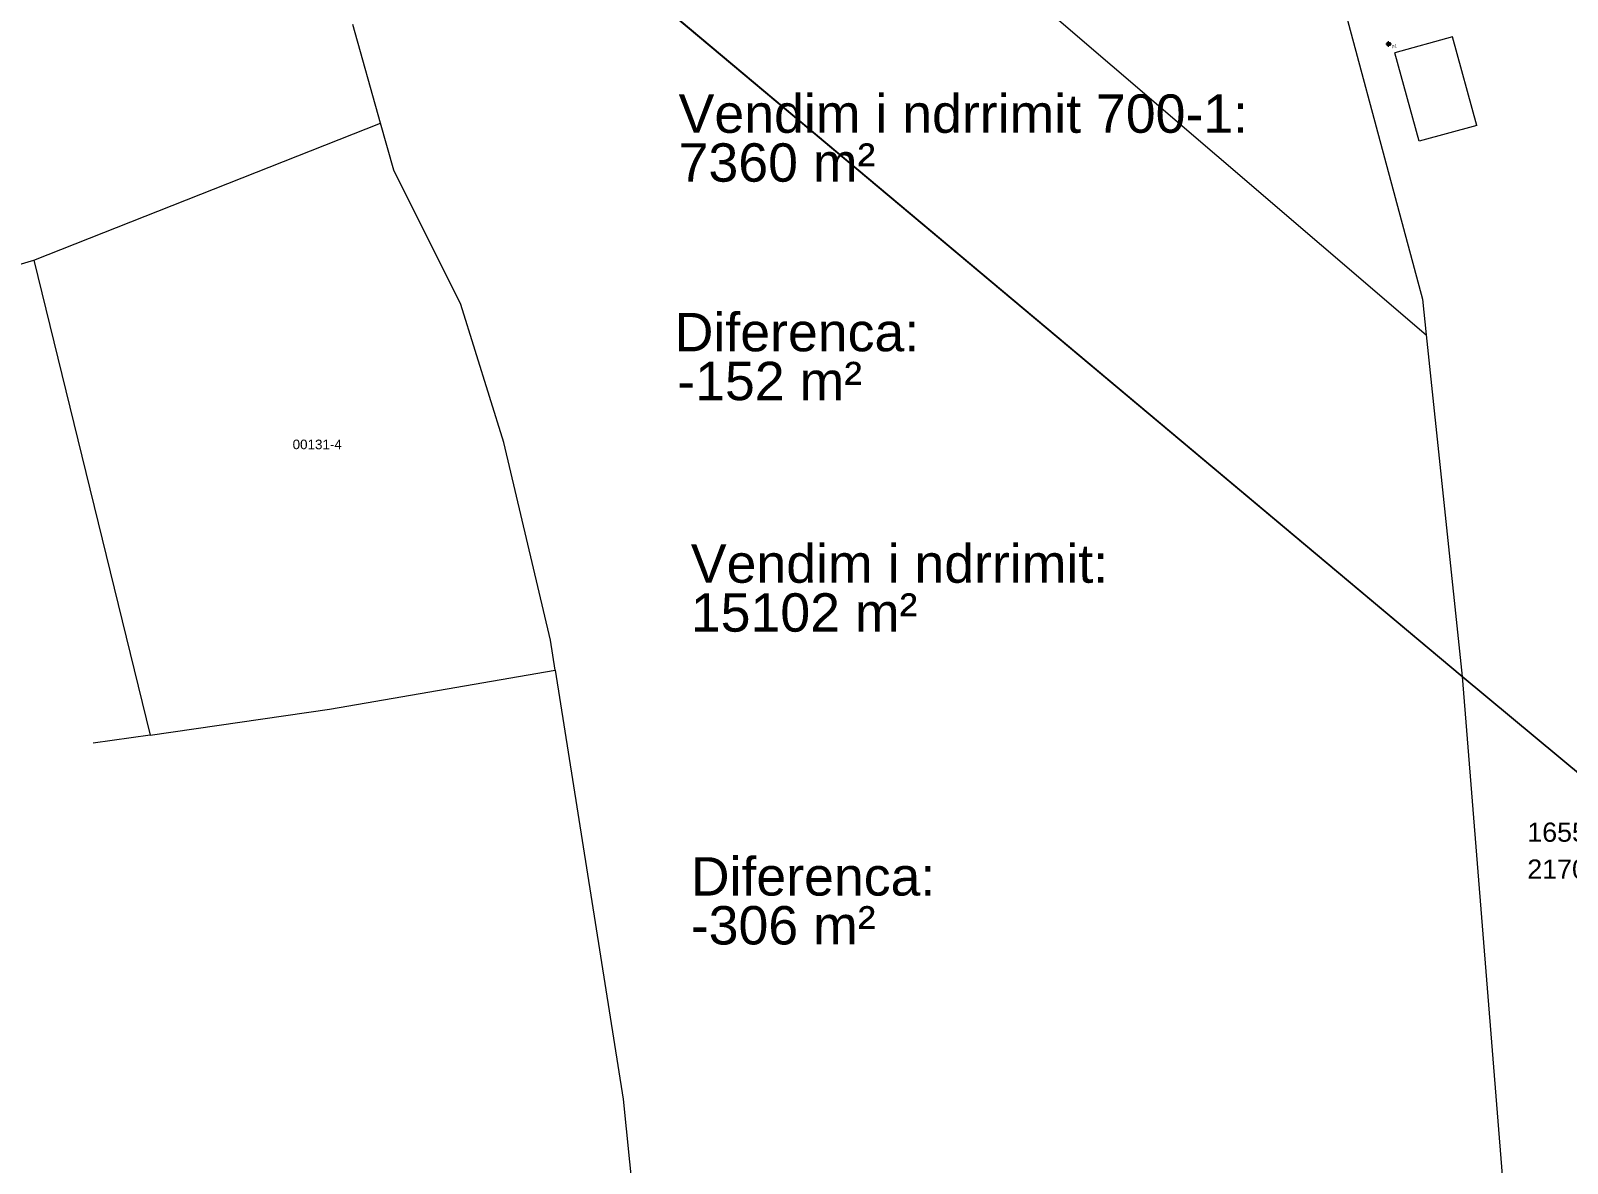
# Model space of a CAD drawing. Header units: metres. Extents: x 7516441 to 7517435, y 4691974 to 4693345.
# Drawn here: x 7516555.5 to 7516715.5, y 4692236.5 to 4692354.5 of the extents above; entities that cross this region are included whole.
import ezdxf

# ---------------------------------------------------------------- set-up
doc = ezdxf.new("R2010")
doc.units = ezdxf.units.M
for name, color, linetype, lineweight in [('Nr Parceles Baze', 7, 'Continuous', 0), ('Nr-Kojshi', 251, 'Continuous', 0), ('objket', 30, 'Continuous', 0), ('Parc-Kojshi', 251, 'Continuous', 0), ('Parcela Baze', 7, 'Continuous', 0), ('propozim', 6, 'Continuous', 0), ('rrjet', 7, 'Continuous', 0)]:
    doc.layers.add(name, color=color, linetype=linetype, lineweight=lineweight)
doc.styles.get("Standard").update_dxf_attribs({"font": 'arial.ttf'})

# ---------------------------------------------------------------- blocks, each defined once
blk = doc.blocks.new('*U149', base_point=(7516696.92, 4692353.1, 625.7))
at = {"layer": 'rrjet', "color": 93, "linetype": 'ByBlock', "lineweight": -2}
for p, q in [((7516696.62, 4692353.1, 625.7), (7516697.22, 4692353.1, 625.7)), ((7516696.92, 4692352.8, 625.7), (7516696.92, 4692353.4, 625.7))]:
    blk.add_line(p, q, dxfattribs=at)
at = {"layer": 'rrjet', "color": 93, "linetype": 'ByBlock', "lineweight": -2, "elevation": 625.7}
blk.add_lwpolyline([(7516696.77, 4692352.95), (7516696.77, 4692353.25), (7516697.07, 4692353.25), (7516697.07, 4692352.95)], close=True, dxfattribs=at)
at = {"layer": 'rrjet', "linetype": 'ByBlock', "insert": (7516697.26, 4692353.07, 625.7), "char_height": 0.345, "attachment_point": 1}
blk.add_mtext('{\\fArial|b0|i0|c0|p34;\\C137;\\c8355647;p1}', dxfattribs=at)

msp = doc.modelspace()

# ---------------------------------------------------------------- linework, layer by layer
at = {"layer": 'objket', "flags": 128}
for points, elevation in [([(7516703.588, 4692353.822), (7516697.578, 4692352.162)], 628.481), ([(7516706.11, 4692344.611), (7516703.588, 4692353.822)], 628.481), ([(7516700.1, 4692342.951), (7516697.578, 4692352.162)], 625.5), ([(7516706.11, 4692344.611), (7516700.1, 4692342.951)], 628.481)]:
    msp.add_lwpolyline(points, dxfattribs=dict(at, elevation=elevation))
at = {"layer": 'Parc-Kojshi'}
for points in [[(7516591.82, 4692416.235), (7516700.84, 4692322.801)], [(7516568.918, 4692400.97), (7516704.59, 4692287.19)], [(7516704.59, 4692287.19), (7516569.878, 4692400.211)], [(7516591.925, 4692344.823), (7516589.022, 4692355.116)], [(7516555.803, 4692330.562), (7516591.925, 4692344.823)], [(7516593.298, 4692339.956), (7516591.925, 4692344.823)], [(7516600.295, 4692325.961), (7516593.298, 4692339.956)], [(7516520.19, 4692320.03), (7516555.803, 4692330.562)], [(7516555.803, 4692330.562), (7516567.935, 4692281.102)], [(7516604.766, 4692311.577), (7516600.295, 4692325.961)], [(7516700.45, 4692326.5), (7516700.84, 4692322.801)], [(7516700.84, 4692322.801), (7516704.59, 4692287.19)], [(7516609.624, 4692290.974), (7516604.766, 4692311.577)], [(7516610.11, 4692287.85), (7516609.624, 4692290.974)], [(7516586.62, 4692283.78), (7516610.11, 4692287.85)], [(7516610.11, 4692287.85), (7516617.203, 4692243.158)], [(7516567.935, 4692281.102), (7516586.62, 4692283.78)], [(7516567.935, 4692281.102), (7516561.99, 4692280.25)], [(7516617.203, 4692243.158), (7516619.147, 4692223.916)]]:
    msp.add_lwpolyline(points, dxfattribs=at)
at = {"layer": 'Parcela Baze', "flags": 128}
for points in [[(7516718.331, 4692435.856), (7516674.68, 4692428.97), (7516672.2, 4692428.54), (7516676.8, 4692411.54), (7516688.82, 4692369.8), (7516700.45, 4692326.5), (7516700.84, 4692322.801), (7516704.59, 4692287.19), (7516735.21, 4692261.76), (7516728.88, 4692300.6), (7516744.84, 4692311.44), (7516742.12, 4692328.76), (7516742.58, 4692340.74), (7516732.02, 4692382.21)], [(7516751.06, 4692248.59), (7516735.21, 4692261.76), (7516704.59, 4692287.19), (7516717.14, 4692130.48), (7516739.53, 4692135.32), (7516760.35, 4692138.04)]]:
    msp.add_lwpolyline(points, close=True, dxfattribs=at)

# ---------------------------------------------------------------- block references
at = {"layer": 'rrjet', "color": 0}
msp.add_blockref('*U149', (7516696.92, 4692353.097, 625.7), dxfattribs=at)

# ---------------------------------------------------------------- texts
at = {"layer": 'Nr Parceles Baze', "color": 1}
for s, p in [('Vendim i ndrrimit 700-1:', (7516622.969, 4692343.834)), ('7360 m²', (7516622.969, 4692338.741)), ('Vendim i ndrrimit:', (7516624.239, 4692296.962)), ('15102 m²', (7516624.239, 4692291.869))]:
    msp.add_text(s, height=4, dxfattribs=at).set_placement(p)
at = {"layer": 'Nr Parceles Baze', "color": 3}
for s, p in [('Diferenca:', (7516622.562, 4692321.075)), ('-152 m²', (7516622.829, 4692315.982)), ('Diferenca:', (7516624.239, 4692264.376)), ('-306 m²', (7516624.239, 4692259.283))]:
    msp.add_text(s, height=4, dxfattribs=at).set_placement(p)
at = {"layer": 'Nr Parceles Baze'}
msp.add_text('1655 m²', height=2, dxfattribs=at).set_placement((7516711.361, 4692269.984))
at = {"layer": 'Nr-Kojshi'}
msp.add_text('00131-4', height=1, dxfattribs=at).set_placement((7516582.768, 4692310.875))
at = {"layer": 'propozim'}
msp.add_text('2170 m²', height=2, dxfattribs=at).set_placement((7516711.361, 4692266.134))

doc.saveas('drawing.dxf')
